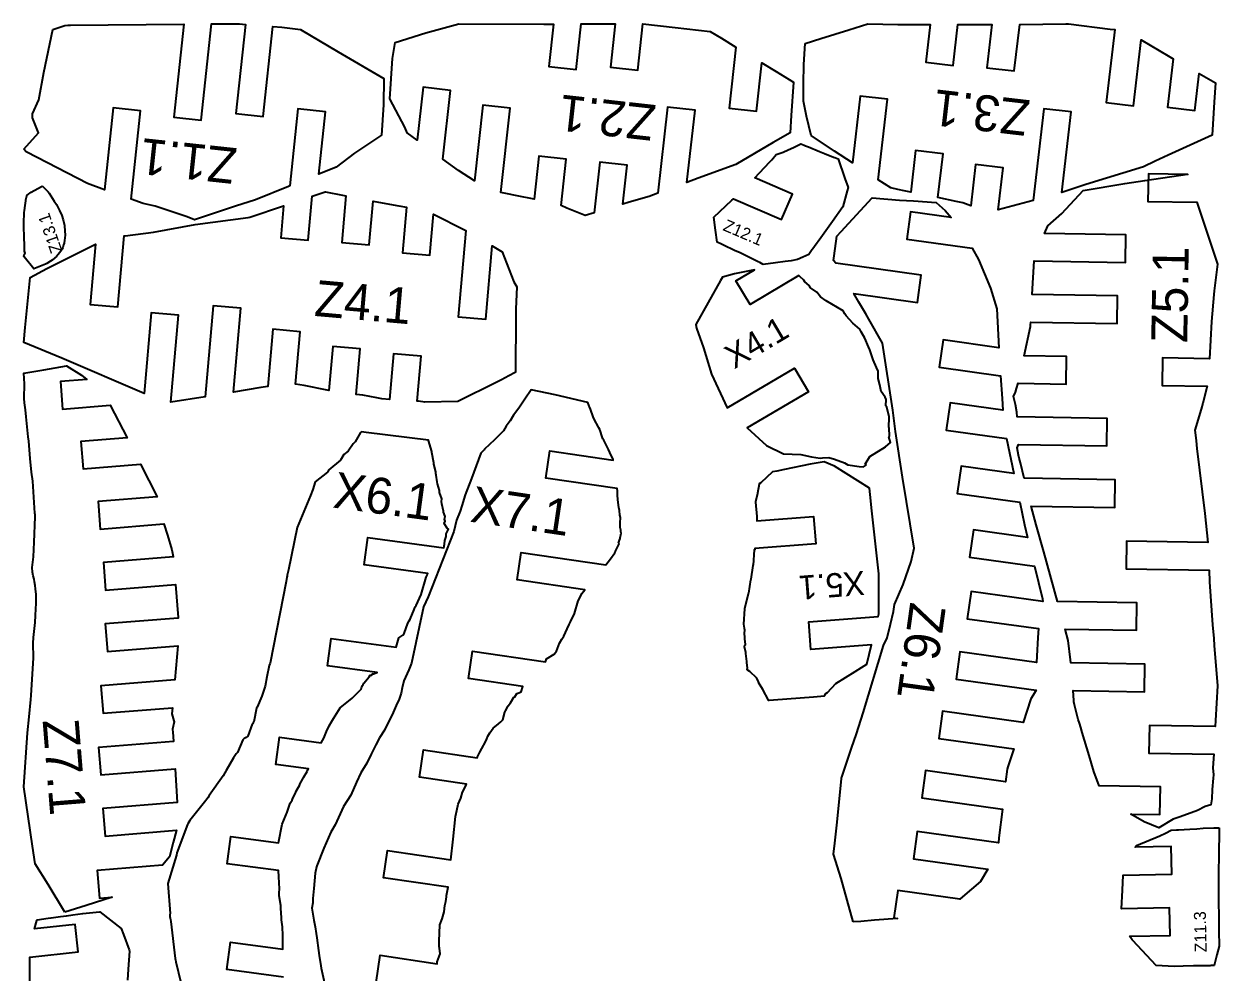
# Model space of a CAD drawing. Extents: x 0 to 419, y 0 to 250.
# Drawn here: x 0 to 199.3, y 91.9 to 250 of the extents above; entities that cross this region are included whole.
import ezdxf

# ---------------------------------------------------------------- set-up
doc = ezdxf.new("R2010")
doc.units = 0
doc.layers.add('PART', color=3, linetype='CONTINUOUS')
doc.layers.add('TEXT', color=2, linetype='CONTINUOUS')

msp = doc.modelspace()

# ---------------------------------------------------------------- linework, layer by layer
at = {"layer": 'PART', "color": 1}
for points in [[(0, 229.093), (2.43861, 231.841), (1.44072, 234.366), (1.42386, 235.027), (2.47481, 237.325), (3.30942, 241.914), (4.83781, 249.094), (6.8507, 249.741), (7.29864, 249.789), (7.77579, 249.798), (26.6662, 249.983), (24.9974, 234.442), (29.5711, 233.951), (31.2945, 250), (35.9341, 250), (36.9341, 249.92), (35.3361, 235.038), (39.9098, 234.547), (41.521, 249.551), (43.0269, 249.43), (46.1048, 249.061), (52.4075, 245.351), (59.9854, 240.89), (59.9255, 236.536), (59.6282, 231.456), (55.0987, 228.471), (52.0401, 226.124), (49.1544, 224.954), (50.2709, 235.351), (45.6972, 235.843), (44.3174, 222.993), (44.1163, 222.912), (38.6253, 220.696), (35.2906, 219.614), (28.4463, 217.354), (27.217, 217.858), (21.8591, 219.618), (19.8561, 220.069), (17.8814, 220.775), (19.4618, 235.492), (14.8881, 235.983), (13.4259, 222.366), (10.5927, 223.378), (0.48049, 228.608), (0.38663, 228.675)], [(61.4705, 244.211), (61.8792, 246.899), (66.9835, 248.515), (72.5302, 250), (86.7061, 249.979), (88.2999, 249.982), (87.5115, 242.908), (92.0832, 242.398), (92.9293, 249.99), (98.5811, 250), (97.7778, 242.792), (102.35, 242.283), (103.208, 249.99), (108.58, 249.391), (114.432, 248.712), (116.286, 247.626), (118.709, 246.14), (117.577, 235.978), (122.149, 235.469), (123.044, 243.504), (125.441, 242.051), (128.289, 240.291), (127.908, 234.738), (127.735, 231.819), (124.926, 230.235), (118.704, 226.542), (112.428, 224.275), (110.544, 223.573), (111.888, 235.633), (107.316, 236.142), (105.715, 221.774), (104.239, 221.225), (100.929, 220.257), (99.8588, 219.934), (100.585, 226.448), (96.0131, 226.958), (95.069, 218.486), (93.5692, 218.033), (90.5265, 219.31), (89.5554, 219.717), (90.4163, 227.442), (85.8446, 227.951), (85.0456, 220.782), (82.2623, 221.353), (80.3243, 221.725), (79.5178, 221.885), (81.0876, 235.971), (76.5159, 236.481), (75.1075, 223.844), (72.4506, 225.541), (69.8593, 227.455), (71.1372, 238.921), (66.5655, 239.431), (65.5829, 230.614), (63.9029, 231.855), (63.5193, 232.791), (61, 237.491)], [(130.27, 246.729), (132.869, 247.56), (137.533, 249.033), (139.671, 249.684), (140.681, 250), (145.682, 249.898), (147.075, 249.912), (149.485, 249.919), (151.107, 249.903), (150.375, 243.608), (154.944, 243.077), (155.735, 249.881), (159.662, 249.91), (161.391, 249.899), (160.553, 242.691), (165.122, 242.16), (166.023, 249.909), (173.698, 249.988), (173.793, 249.988), (174.131, 250), (181.105, 249.144), (181.862, 249.051), (180.447, 236.878), (185.016, 236.347), (186.297, 247.368), (190.768, 244.661), (191.583, 244.199), (190.643, 236.115), (195.212, 235.584), (195.927, 241.736), (198.681, 240.175), (198.462, 236.929), (198.085, 231.43), (190.772, 228.133), (188.599, 227.14), (186.67, 226.178), (177.058, 223.242), (173.054, 221.912), (174.613, 235.324), (170.043, 235.855), (168.264, 220.543), (162.429, 218.981), (163.248, 226.032), (158.679, 226.563), (157.88, 219.686), (156.553, 220.194), (155.423, 220.421), (152.384, 221.052), (153.235, 228.367), (148.665, 228.898), (147.858, 221.952), (146.76, 222.169), (145.728, 222.409), (144.542, 222.658), (142.446, 224.029), (144.003, 237.427), (139.434, 237.958), (138.142, 226.843), (135.163, 228.79), (131.282, 231.423), (130.488, 234.6), (130, 237.109), (130, 240.003), (130.053, 243.215)], [(123.279, 209.906), (122.685, 210.204), (122.429, 210.332), (120.322, 211.372), (119.415, 211.81), (118.497, 212.248), (116.611, 213.133), (116.324, 213.267), (115.584, 213.618), (115.303, 215.615), (115, 217.791), (118.049, 220.608), (118.288, 220.846), (126.321, 217.411), (128.129, 221.64), (121.882, 224.312), (124.331, 226.959), (124.72, 227.356), (125.411, 228.202), (126.614, 228.633), (127.443, 229.003), (128.318, 229.381), (129.546, 230), (130.082, 229.773), (130.302, 229.684), (130.792, 229.487), (132.646, 228.726), (133.46, 228.391), (135.003, 227.788), (135.193, 227.71), (135.78, 227.483), (136.881, 224.243), (137.415, 222.711), (137.258, 222.175), (136.525, 219.481), (134.801, 217.053), (132.839, 214.333), (131.81, 212.905), (131.534, 212.524), (131.446, 212.388), (130.893, 211.546), (129.871, 211.122), (128.988, 210.736), (127.934, 210.522), (126.935, 210.375), (125.29, 210.173)], [(194.025, 224.966), (194.049, 224.893), (187.476, 225), (187.401, 220.401), (195.582, 220.267), (198.984, 209.948), (198.467, 205.509), (198.401, 204.863), (198.013, 200.398), (197.643, 194.182), (189.828, 194.31), (189.753, 189.71), (197.304, 189.587), (196.576, 186.778), (196.276, 185.758), (195.218, 182.286), (195.386, 181.004), (195.438, 180.509), (195.567, 179.242), (196.879, 168.375), (197.372, 163.535), (183.852, 163.755), (183.777, 159.155), (197.59, 158.931), (197.662, 157.008), (198.152, 149.832), (198.364, 147.537), (198.459, 146.394), (198.984, 139.673), (198.69, 133.853), (198.632, 132.862), (187.654, 133.041), (187.579, 128.442), (198.362, 128.266), (198.227, 125.963), (198.336, 124.833), (198.263, 124.278), (198.105, 122.388), (198.04, 120.842), (197.905, 119.837), (196.963, 119.565), (195.644, 118.897), (192.752, 117.804), (191.614, 117.402), (189.219, 115.975), (186.784, 116.977), (184.561, 118.273), (189.395, 118.195), (189.47, 122.794), (179.244, 122.961), (178.364, 125.381), (177.626, 128.061), (176.429, 131.901), (176.196, 132.704), (176.003, 133.405), (175.794, 134.014), (175.133, 136.498), (175.056, 136.962), (175.035, 137.214), (174.937, 138.865), (186.803, 138.672), (186.877, 143.271), (174.553, 143.472), (174.503, 143.974), (174.103, 147.225), (173.586, 149.104), (185.474, 148.911), (185.548, 153.51), (172.314, 153.725), (170.034, 162.01), (168.781, 166.52), (167.947, 169.631), (181.881, 169.404), (181.955, 174.003), (166.77, 174.25), (166.146, 176.824), (165.937, 177.612), (165.843, 178.129), (165.619, 179.306), (165.814, 179.883), (180.532, 179.643), (180.607, 184.242), (165.605, 184.487), (165.531, 185.293), (165.334, 186.578), (165.222, 187.016), (165, 187.898), (165.312, 188.583), (165.516, 189.2), (165.74, 190.101), (173.775, 189.97), (173.85, 194.57), (166.793, 194.685), (167.807, 199.577), (167.829, 199.677), (167.84, 199.741), (167.849, 199.828), (167.874, 200.284), (182.245, 200.05), (182.32, 204.649), (168.119, 204.88), (168.419, 210.492), (183.639, 210.245), (183.714, 214.844), (170.157, 215.065), (170.725, 216.349), (173.038, 218.399), (176.623, 222.25), (183.548, 223.399), (186.908, 223.917)], [(3.05973, 223), (4.04571, 221.986), (4.21466, 221.792), (5.04957, 220.475), (5.40872, 219.909), (5.92777, 218.891), (6.31681, 218.08), (6.52962, 217.32), (6.76307, 216.415), (6.81267, 215.471), (6.8642, 214.813), (6.81014, 214.29), (6.7876, 213.933), (6.68569, 213.473), (6.62752, 213.15), (6.46589, 212.753), (6.35424, 212.452), (6.14557, 212.113), (5.96239, 211.817), (5.70324, 211.533), (5.42909, 211.211), (5.14056, 210.976), (4.72765, 210.637), (4.44412, 210.453), (3.84978, 210.07), (3.60486, 209.939), (1.66339, 209.178), (0.07054, 211.174), (0, 211.324), (0.20131, 211.756), (0.13794, 211.933), (0.10445, 212.118), (0.1059, 213.248), (0.08828, 213.553), (0.05052, 213.923), (0.03561, 214.399), (0, 216.287), (0.01537, 216.766), (0.02534, 218.577), (0.08047, 218.908), (0.39827, 220.955), (0.4149, 221.026), (0.50129, 221.373), (0.82736, 221.654), (0.99043, 221.792), (1.23047, 221.954), (2.91145, 222.918), (3.02143, 222.974)], [(81.9471, 192.052), (81.9308, 191.909), (80.8453, 191.339), (79.6119, 190.668), (76.1582, 188.951), (75.0018, 188.39), (72.3191, 187.032), (66.8484, 186.95), (65.7652, 187.112), (65.5575, 187.124), (66.2122, 194.611), (61.6297, 195.012), (60.9643, 187.403), (59.6959, 187.48), (58.857, 187.644), (56.4953, 188.099), (55.3977, 188.212), (56.0619, 195.809), (51.4794, 196.209), (50.8409, 188.907), (50.5526, 188.966), (46.7076, 189.728), (45.2956, 189.96), (46.059, 198.691), (41.4765, 199.091), (40.6429, 189.56), (39.4978, 189.371), (34.9215, 188.598), (36.1482, 202.627), (31.5657, 203.027), (30.2367, 187.83), (24.5224, 186.95), (25.7899, 201.445), (21.2074, 201.846), (20.0296, 188.377), (6.32384, 194.276), (0, 196.904), (0.22743, 199.388), (1.04257, 207.746), (3.80071, 209.208), (11.9516, 213.272), (11.0718, 203.212), (15.6543, 202.811), (16.6906, 214.661), (16.8681, 214.691), (21.6142, 215.298), (28.5582, 216.571), (37.373, 217.739), (37.6718, 217.784), (43.2754, 219.663), (42.8107, 214.349), (47.3932, 213.948), (48.0324, 221.257), (50.2543, 222), (50.2733, 221.997), (50.3047, 221.991), (53.1409, 221.464), (53.6771, 221.341), (52.996, 213.552), (57.5785, 213.152), (58.2154, 220.435), (59.1075, 220.279), (62.483, 219.696), (63.7656, 219.438), (63.1, 211.826), (67.6826, 211.425), (68.2816, 218.275), (73.5646, 215.632), (73.6818, 215.563), (72.4228, 201.165), (77.0053, 200.765), (78.074, 212.985), (79.7281, 212.015), (81.6577, 207.006), (82.206, 206.142), (82.0255, 202.418), (82.0001, 200.869), (81.9698, 192.406)], [(138.25, 100.284), (136.239, 107.508), (135, 111.567), (135.175, 113.4), (135.604, 116.944), (136.329, 124.219), (136.339, 124.317), (136.352, 124.419), (137.986, 129.245), (138.805, 131.674), (139.947, 135.128), (143.321, 146.403), (143.906, 147.649), (144.471, 149.947), (144.968, 152.057), (145.127, 153.204), (146.61, 156.569), (147.923, 160.396), (148.422, 162.588), (146.474, 174.428), (145.329, 182.047), (144.884, 185.603), (143.12, 196.751), (140.883, 200.751), (140.378, 201.644), (139.176, 203.602), (138.345, 205.057), (148.961, 203.577), (149.596, 208.133), (135.348, 210.119), (135, 210.545), (135.079, 211.31), (135.552, 214.635), (136.269, 215.38), (141.418, 221), (145.999, 220.605), (148.316, 220.521), (152.084, 220.2), (153.587, 218.908), (154.586, 217.753), (147.82, 218.695), (147.185, 214.139), (158.085, 212.621), (159.135, 210.711), (161.133, 205.956), (162.226, 202.523), (162.523, 196.017), (153.238, 197.311), (152.603, 192.755), (162.81, 191.333), (163.073, 187.56), (163.22, 185.606), (154.402, 186.834), (153.767, 182.278), (163.819, 180.878), (165.031, 175.039), (156.251, 176.262), (155.617, 171.706), (166.024, 170.256), (166.803, 166.505), (167.313, 164.406), (158.298, 165.662), (157.663, 161.106), (168.48, 159.599), (169.802, 154.158), (169.867, 153.735), (157.914, 155.401), (157.28, 150.845), (169.159, 149.19), (169.042, 147.706), (168.884, 144.599), (168.813, 143.568), (156.064, 145.344), (155.429, 140.788), (168.789, 138.926), (168.272, 138.083), (167.897, 137.509), (166.574, 133.565), (153.178, 135.431), (152.543, 130.875), (165.063, 129.131), (164.028, 126.174), (163.934, 125.765), (163.68, 123.653), (150.313, 125.516), (149.678, 120.96), (163.132, 119.085), (162.562, 114.332), (162.473, 113.507), (148.947, 115.391), (148.312, 110.835), (160.683, 109.112), (159.503, 107.014), (156.47, 104.457), (156.027, 104.09), (145.681, 105.532), (145.047, 100.976), (145.667, 100.889), (141.81, 100.593), (139.537, 100.39)], [(140.453, 176.494), (140.232, 176.606), (141.054, 177.86), (143.634, 179.503), (144.502, 180.204), (144.23, 181.157), (144.298, 181.252), (144.237, 182.669), (144.211, 182.756), (144.274, 184.403), (144.248, 184.509), (143.874, 186.093), (143.718, 186.349), (143.772, 187.406), (143.597, 187.763), (142.945, 188.731), (142.728, 189.849), (142.413, 190.896), (142.449, 192.133), (142.168, 192.738), (141.594, 194.004), (141.034, 195.649), (140.789, 196.159), (140.213, 197.593), (139.606, 198.661), (139.359, 199.119), (138.194, 200.085), (137.103, 201.335), (136.891, 201.662), (136.605, 202.183), (133.736, 203.839), (132.807, 204.485), (132.206, 205.268), (131.159, 206.022), (130.896, 206.394), (130.206, 206.985), (130.026, 207.268), (129.338, 207.872), (129.219, 208.048), (121.064, 203.217), (118.719, 207.175), (121.801, 209), (118.491, 208.315), (116.489, 207.782), (116.148, 207.224), (112, 199.886), (112.161, 199.303), (113.307, 195.997), (114.647, 191.618), (117.248, 186), (128.45, 192.635), (130.795, 188.677), (120.606, 182.643), (123.827, 179.738), (126.635, 178.315), (129.543, 178.209), (131.319, 177.845), (132.775, 177.608), (133.162, 177.652), (134.174, 177.734), (135.13, 177.427), (136.834, 176.849), (137.358, 176.516), (139.268, 176.234), (139.967, 176.135)], [(6.82043, 101.907), (4.0502, 106.551), (1.86236, 109.983), (1.44121, 112.941), (0, 122.82), (0.61601, 131.825), (0.85522, 134.461), (1.18159, 137.35), (1.21997, 138.031), (1.59541, 144.331), (1.51986, 146.762), (1.61999, 147.71), (1.89497, 150.23), (1.93708, 151.362), (1.9936, 152.493), (2.03249, 153.355), (2.05376, 154.18), (2.06942, 154.873), (1.94445, 155.832), (1.88134, 156.368), (1.76808, 156.984), (1.71586, 157.461), (1.54747, 157.99), (1.41328, 158.625), (1.36577, 159.394), (1.60833, 161.18), (1.73282, 163.625), (1.86843, 167.808), (1.87373, 168.027), (1.87122, 168.066), (1.86962, 168.125), (1.865, 168.185), (1.85718, 168.271), (1.84726, 168.38), (1.84398, 168.412), (1.4668, 173.756), (1.28628, 175.253), (1.04617, 177.565), (0.82951, 180.417), (0.73247, 181.155), (0.35519, 184.487), (0.27756, 185.648), (0.12237, 186.835), (0.01709, 187.563), (0.09457, 190), (0, 191.778), (3.34813, 192.346), (7.12249, 193), (9.62422, 191.459), (10.4924, 190.72), (6.07893, 190.363), (6.44975, 185.778), (14.4056, 186.421), (17.2036, 181.013), (9.51132, 180.391), (9.88214, 175.806), (19.4563, 176.581), (22.2054, 171.169), (12.3549, 170.372), (12.7257, 165.787), (23.3232, 166.644), (23.9652, 164.744), (24.6685, 162.305), (24.9121, 161.205), (24.9172, 161.139), (13.2478, 160.195), (13.6186, 155.61), (25.2701, 156.552), (25.6947, 151.033), (25.6972, 151.003), (25.6984, 150.995), (25.6999, 150.985), (25.7133, 150.954), (13.5572, 149.97), (13.928, 145.385), (25.6637, 146.334), (25.1647, 140.66), (12.8327, 139.662), (13.2035, 135.077), (24.761, 136.012), (24.6729, 134.991), (25.0081, 133.828), (25.0518, 133.677), (24.7983, 132.416), (24.7946, 132.397), (24.7941, 132.328), (24.8235, 131.96), (24.9209, 130.391), (12.458, 129.383), (12.8288, 124.798), (25.2059, 125.799), (25.554, 120.193), (13.1676, 119.191), (13.5384, 114.606), (25.422, 115.567), (24.8832, 113.535), (24.2662, 111.143), (23.1303, 109.747), (12.2386, 108.866), (12.6095, 104.281), (14.6932, 104.45), (10.3703, 103.053)], [(131.103, 176.608), (126.784, 175.709), (125.509, 175.457), (124.814, 175.326), (122.889, 173.476), (122.586, 173.312), (122.564, 173.262), (122.322, 171.779), (122.29, 171.719), (121.985, 170.329), (121.969, 170.257), (122.178, 167.903), (122.177, 167.901), (122.176, 167.671), (122.17, 167.159), (131.655, 167.895), (132.011, 163.309), (121.855, 162.521), (121.85, 162.465), (121.843, 162.43), (121.84, 162.394), (121.843, 162.34), (121.8, 162.345), (121.769, 162.345), (121.578, 159.79), (121.532, 159.746), (121.52, 159.719), (121.199, 157.408), (121.182, 157.353), (121.166, 157.31), (120.783, 155.122), (120.759, 155.027), (120.745, 154.963), (120.165, 152.485), (120, 149.939), (120.109, 149.286), (120.158, 148.965), (120.07, 148.383), (120.135, 147.789), (120.148, 147.438), (120.267, 146.605), (120.238, 146.432), (120.099, 146.229), (120.308, 145.259), (120.315, 145.024), (120.467, 143.714), (120.449, 143.519), (120.608, 142.624), (120.551, 142.399), (120.963, 142.108), (122.136, 140.983), (122.12, 140.86), (122.4, 140.373), (122.395, 140.264), (123.155, 139.088), (123.16, 139.064), (124.078, 137.237), (124.268, 137.238), (124.985, 137.299), (131.627, 137.804), (133.46, 137.973), (133.716, 138.353), (133.997, 138.563), (135.369, 140.052), (138.593, 142.041), (139.656, 142.737), (140.541, 143.272), (141.331, 146.51), (131.213, 145.726), (130.857, 150.312), (142.425, 151.209), (142.533, 151.678), (142.524, 154.459), (142.533, 157.744), (142.512, 158.315), (141.374, 168.83), (141.097, 171.573), (140.966, 172.583), (135.144, 176.257), (133.447, 177)], [(199.255, 116), (199.256, 115.406), (199.266, 114.185), (199.227, 112.83), (199.222, 112.121), (199.17, 107.791), (199.15, 105.133), (199.216, 99.7272), (199.219, 98.8346), (199.266, 96.2802), (198.911, 94.8217), (198.439, 93.0122), (197.967, 93.0065), (197.75, 93.0005), (194.99, 92.9494), (193.249, 92.898), (191.762, 92.8655), (188.787, 93.021), (184.874, 97.1834), (184.777, 97.3027), (184.444, 97.8117), (184.383, 97.9045), (191.108, 98.0543), (191.006, 102.653), (183, 102.475), (183.16, 105.579), (183.292, 108.099), (191.362, 108.278), (191.26, 112.877), (185.251, 112.744), (185.514, 113.047), (189.396, 114.633), (190.327, 115.103), (191.291, 115.577), (192.181, 115.64), (192.502, 115.66), (194.413, 115.781), (195.535, 115.842), (196.603, 115.9), (198.394, 115.975), (198.632, 115.985)]]:
    msp.add_lwpolyline(points, close=True, dxfattribs=at)
for points in [[(58.7096, 90.1793), (59.3825, 94.7299), (68.9232, 93.319), (68.9199, 93.6492), (69.3877, 94.9559), (69.2948, 95.9159), (69.2356, 96.2212), (69.2549, 97.0614), (69.3462, 99.8259), (69.7094, 100.797), (70.0725, 101.986), (70.1892, 103.014), (70.2386, 103.256), (70.3401, 103.701), (70.48, 104.467), (70.4781, 104.686), (70.7101, 106.064), (59.9413, 107.656), (60.6143, 112.207), (71.2062, 110.64), (71.5532, 114.065), (71.9471, 117.857), (72.1637, 118.889), (72.4234, 119.927), (72.8238, 120.91), (73.1491, 121.913), (73.4476, 122.563), (73.7538, 123.164), (73.8052, 123.265), (65.9644, 124.424), (66.6373, 128.975), (75.5551, 127.656), (75.6208, 127.802), (76.0324, 128.617), (76.3538, 129.216), (76.9331, 130.31), (77.1575, 130.808), (77.3469, 131.252), (77.5301, 131.545), (77.6999, 131.8), (78.2173, 132.612), (79.1484, 133.323), (79.5019, 133.668), (79.8317, 134.001), (80.197, 135.28), (80.2901, 135.471), (80.6557, 136.2), (80.7252, 136.304), (81.149, 136.806), (81.6775, 137.786), (81.8352, 137.798), (82.1757, 138.372), (82.2558, 138.384), (82.9149, 138.634), (83.1915, 139.536), (74.1297, 140.876), (74.8027, 145.426), (86.9651, 143.628), (87.1258, 144.149), (88.4063, 144.912), (88.8035, 145.46), (89.2886, 146.74), (89.6863, 147.434), (90.0409, 147.95), (90.5492, 149.161), (90.9011, 149.852), (91.1306, 150.324), (91.7945, 151.685), (92.4241, 153.802), (92.7711, 154.545), (93.0026, 155.021), (93.5474, 155.663), (82.2315, 157.337), (82.9044, 161.887), (96.9964, 159.803), (97.8085, 160.837), (98.5336, 161.802), (98.6189, 162.062), (98.62, 162.084), (99.2609, 163.343), (99.228, 163.38), (99.1407, 163.513), (99.4084, 164.232), (99.3855, 164.306), (99.5997, 165.077), (99.5182, 165.301), (99.5308, 165.629), (99.4342, 166.021), (99.4352, 166.826), (99.4766, 167.71), (99.3461, 168.104), (99.3093, 168.897), (99.1665, 169.361), (99.0759, 170.204), (98.9958, 170.73), (98.9813, 171.425), (98.9938, 172.144), (98.8924, 172.532), (87.0113, 174.289), (87.6842, 178.839), (98.2653, 177.275), (98.2499, 177.37), (97.7048, 178.528), (97.484, 179.074), (97.3673, 179.258), (96.6639, 180.587), (96.5351, 180.839), (96.4608, 180.987), (95.9995, 182.37), (95.8507, 182.672), (95.8012, 182.797), (95.0828, 184.118), (95.0073, 184.256), (94.9602, 184.329), (94.4119, 185.935), (94.3738, 185.989), (94.3662, 186.017), (94.0396, 186.911), (88.5983, 188.149), (84.5697, 189), (83.5433, 187.444), (82.5393, 185.932), (81.6217, 184.785), (81.0835, 183.836), (80.4216, 182.945), (79.9488, 182.165), (78.8897, 181.107), (78.442, 180.654), (76.8168, 179.121), (76.743, 179), (76.1667, 178.444), (74.6285, 174.192), (73.5816, 171.49), (73.0247, 169.687), (72.7577, 168.775), (72.1318, 167.266), (71.6953, 165.366), (67.3732, 154.478), (66.6253, 152.85), (64.6475, 143.443), (64.1657, 142.302), (63.3169, 140.489), (63.0787, 139.337), (62.892, 138.426), (62.5537, 137.426), (62.0611, 136.351), (61.375, 134.817), (60.6877, 133.446), (60.1027, 132.255), (59.2629, 131.009), (58.6968, 129.825), (57.8797, 128.284), (57.1625, 126.744), (56.183, 125.143), (55.4684, 123.594), (54.4968, 121.449), (53.306, 119.564), (51.8981, 116.479), (51.1738, 115.26), (50.0069, 112.576), (48.8439, 109.671), (48.7765, 109.495), (48.5757, 108.426), (48.3306, 105.856), (48.1467, 104.227), (48.159, 103.481), (48, 102.573), (48.3361, 100.566), (48.5744, 99.4748), (48.7263, 98.3708), (48.8476, 97.6366), (49.1061, 95.5492), (49.2157, 94.6779), (49.5266, 92.9971), (49.5878, 92.5827), (50.139, 90.0643)], [(43.2628, 91.1107), (33.8373, 92.3777), (34.4501, 96.9367), (43.1909, 95.7618), (43.1699, 95.9431), (43.196, 97.6848), (43.1751, 98.0082), (43.1798, 98.2652), (43.1194, 99.2784), (43.1327, 99.4929), (42.9606, 100.639), (42.9622, 100.845), (42.9517, 101.053), (42.8447, 102.542), (42.8503, 102.778), (42.8319, 103.035), (42.5627, 104.658), (42.5542, 105.121), (42.5913, 105.809), (42.4868, 107.8), (42.4227, 108.85), (33.8815, 109.998), (34.4943, 114.557), (42.4369, 113.489), (43.0826, 116.602), (43.3462, 117.269), (43.8686, 118.579), (44.4094, 120.076), (44.704, 120.586), (44.7978, 120.788), (45.3343, 121.928), (45.4134, 122.072), (45.9811, 123.171), (46.0252, 123.257), (46.4931, 124.175), (46.6108, 124.38), (47.2077, 125.392), (47.2377, 125.437), (47.4221, 125.804), (41.9871, 126.534), (42.5999, 131.093), (49.5858, 130.154), (49.9842, 130.921), (49.9943, 130.941), (50.47, 132.036), (50.8711, 133.009), (51.2629, 133.655), (51.6266, 134.217), (52.7335, 136.006), (54.7472, 137.587), (55.5095, 138.351), (56.2206, 139.087), (56.2795, 139.304), (56.4729, 139.715), (56.5437, 139.861), (56.6874, 140.082), (57.5666, 141.153), (57.7047, 141.417), (58.0262, 141.446), (58.1346, 141.634), (58.2946, 141.662), (58.8759, 141.89), (50.6019, 143.002), (51.2147, 147.561), (62.0484, 146.105), (62.5102, 147.678), (63.1728, 148.085), (63.3763, 148.373), (64.0092, 150.113), (64.2176, 150.487), (64.4041, 150.767), (65.0665, 152.406), (65.2594, 152.797), (65.385, 153.064), (66.2505, 154.9), (67.0569, 157.748), (67.2099, 158.087), (67.3121, 158.305), (67.3699, 158.375), (56.7066, 159.808), (57.3194, 164.367), (70.0175, 162.66), (70.1334, 163.295), (70.191, 163.899), (70.3943, 164.546), (70.411, 165.011), (70.7743, 165.749), (70.5869, 165.953), (70.0865, 166.692), (70.2366, 167.111), (70.1385, 167.416), (70.2544, 167.856), (69.9636, 168.621), (69.968, 168.798), (69.6531, 170.008), (69.6483, 170.409), (69.6632, 170.851), (69.3152, 171.857), (69.2935, 172.221), (68.9421, 173.312), (68.9, 173.66), (68.711, 174.799), (68.7024, 175.053), (68.7035, 175.315), (68.3499, 176.597), (68.3237, 176.811), (68.0196, 178.537), (68.0196, 178.653), (68.0266, 178.72), (67.479, 180.556), (67.4787, 180.559), (67.4785, 180.559), (67.4602, 180.597), (57.0816, 181.908), (56.2594, 182), (56.1524, 181.889), (56.1271, 181.864), (55.227, 180.338), (54.9014, 180.016), (54.0795, 178.777), (53.3361, 178.196), (52.7886, 177.274), (50.8481, 175.672), (50.5899, 175.279), (48.5391, 173.657), (48.1843, 172.383), (47.7779, 171.365), (45.5453, 166.058), (44.1021, 159.011), (43.9107, 158.094), (43.8817, 157.943), (43.8443, 157.768), (43.727, 157.022), (41.0591, 143.446), (40.9996, 143.3), (40.8944, 143.067), (40.5212, 141.135), (40.2289, 139.605), (39.6848, 137.923), (38.884, 136.114), (38.8795, 136.103), (38.7887, 135.916), (38.3153, 133.628), (38.2329, 133.5), (38.183, 133.388), (38.0724, 133.268), (37.322, 131.278), (37.0815, 131.034), (36.7146, 130.867), (36.5171, 130.657), (35.61, 128.553), (35.4161, 128.296), (35.1783, 127.998), (34.9661, 127.645), (33.7206, 125.54), (33.4869, 125.13), (33.2147, 124.647), (30.9111, 121.396), (30.6666, 120.985), (30.3277, 120.553), (27.6392, 117.231), (27.3134, 116.666), (27.2896, 116.609), (27.266, 116.548), (25.5164, 111.788), (25.4496, 111.405), (24, 106.697), (24.3602, 101.706), (24.3182, 101.506), (24.3164, 101.366), (24.3321, 101.214), (24.3926, 100.935), (24.4334, 100.688), (24.4802, 100.343), (25.2159, 94.1993), (25.2288, 94.1117), (25.2491, 93.9755), (25.3275, 93.6421), (26.1465, 90.2185)], [(1.00122, 89.2786), (1, 94.4412), (9.02823, 95.3188), (8.52835, 99.8915), (1.74577, 99.1501), (2.15148, 100.527), (2.16919, 100.59), (2.18968, 100.664), (4.05798, 100.924), (4.55143, 100.996), (6.0744, 101.196), (7.12211, 101.339), (8.16778, 101.467), (9.821, 101.677), (10.3623, 101.736), (12.627, 101.998), (12.6288, 101.998), (12.6405, 102), (12.6574, 101.986), (16.2106, 99.1879), (16.5814, 98.204), (17.5421, 95.6428), (17.6109, 95.4252), (17.3989, 92.4241), (17.2675, 90.57)]]:
    msp.add_lwpolyline(points, dxfattribs=at)

# ---------------------------------------------------------------- texts
at = {"layer": 'TEXT'}
for s, height, rotation, p in [('Z2.1', 6, 173.641, (105.567, 236.446)), ('Z3.1', 6, 173.371, (167.928, 237.249)), ('Z1.1', 6, 173.871, (35.7096, 229.255)), ('Z13.1', 2, 109.301, (6.44097, 212.19)), ('Z12.1', 2, 336.847, (116.411, 215.643)), ('Z5.1', 6, 89.0671, (193.948, 196.794)), ('Z4.1', 6, -4.99763, (48.2987, 201.33)), ('X4.1', 4, 30.6383, (118.413, 192.389)), ('X6.1', 6, -7.65567, (51.3499, 169.394)), ('X7.1', 6, -8.41199, (74.2468, 167.031)), ('X5.1', 4, 184.435, (140.046, 158.823)), ('Z6.1', 6, 262.068, (147.796, 153.73)), ('Z7.1', 6, 274.624, (3.11288, 133.899)), ('Z11.3', 2, 91.2755, (197.205, 95.2486))]:
    msp.add_text(s, height=height, rotation=rotation, dxfattribs=at).set_placement(p)

doc.saveas('drawing.dxf')
